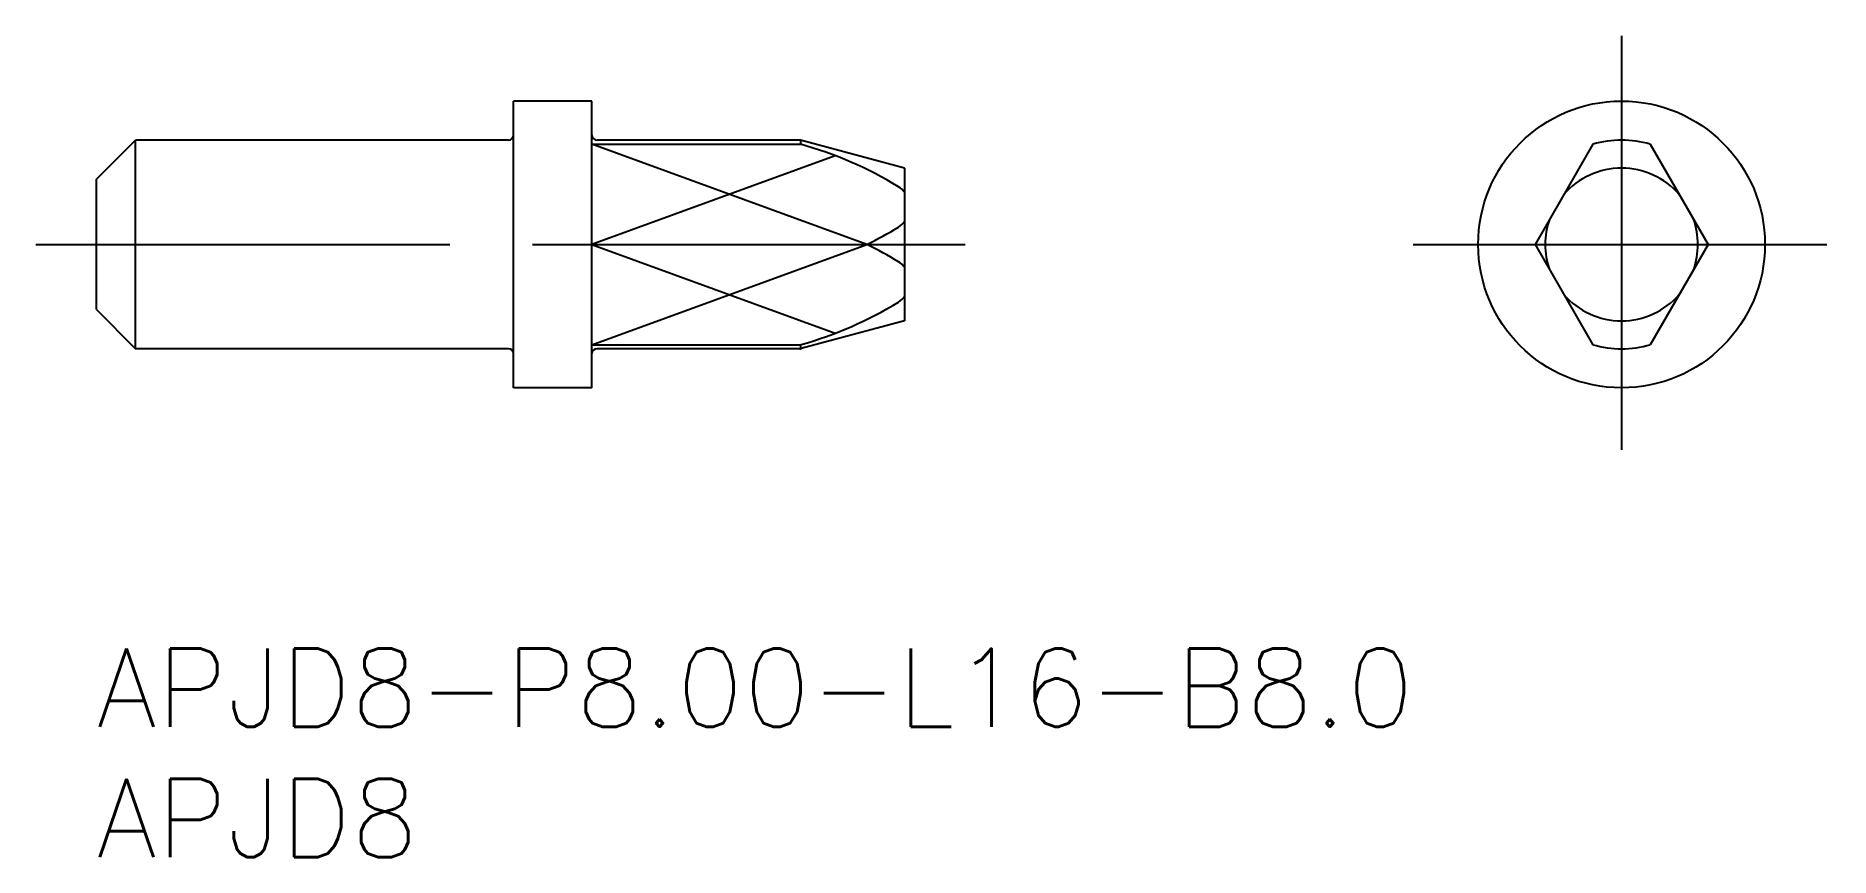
# Model space of a CAD drawing. Extents: x -2.3 to 66.5, y -8 to 23.5.
import ezdxf

# ---------------------------------------------------------------- set-up
doc = ezdxf.new("R2010")
doc.units = 0
doc.header["$LTSCALE"] = 0.5
doc.linetypes.add('CENTER', pattern=[50.8, 31.75, -6.35, 6.35, -6.35])
for name, color, linetype in [('MSM_CENTER', 1, 'CENTER'), ('MSM_CONTINUOUS', 7, 'CONTINUOUS'), ('MSM_NARROW', 5, 'CONTINUOUS'), ('MSM_PART_NUMBER', 7, 'CONTINUOUS')]:
    doc.layers.add(name, color=color, linetype=linetype)
doc.styles.get("Standard").update_dxf_attribs({"font": 'txt.shx', "height": 3, "bigfont": 'bigfont.shx'})

# ---------------------------------------------------------------- blocks, each defined once
blk = doc.blocks.new('*U2')
at = {"layer": 'MSM_PART_NUMBER'}
blk.add_text('APJD8-P8.00-L16-B8.0', height=3, dxfattribs=at).set_placement((0, -3))
blk = doc.blocks.new('*U3')
at = {"layer": 'MSM_PART_NUMBER'}
blk.add_text('APJD8', height=3, dxfattribs=at).set_placement((0, -8))

msp = doc.modelspace()

# ---------------------------------------------------------------- linework, layer by layer
at = {"layer": 'MSM_CENTER'}
for p, q in [((58.5, 23.5), (58.5, 7.5)), ((-2.325, 15.5), (33.325, 15.5)), ((50.5, 15.5), (66.5, 15.5))]:
    msp.add_line(p, q, dxfattribs=at)
at = {"layer": 'MSM_CONTINUOUS'}
for p, q in [((16, 10), (16, 21)), ((19, 21), (16, 21)), ((19, 10), (19, 21)), ((0, 18), (1.5, 19.5)), ((15.8, 19.5), (1.5, 19.5)), ((1.5, 11.5), (1.5, 19.5)), ((19, 19.346), (27, 19.346)), ((27, 19.5), (19.2, 19.5)), ((31, 18.428), (27, 19.5)), ((57.4, 19.346), (55.18, 15.5)), ((59.6, 19.346), (61.82, 15.5)), ((0, 13), (0, 18)), ((31, 18.428), (31, 12.572)), ((19, 15.5), (29.551, 15.5)), ((55.18, 15.5), (57.4, 11.654)), ((61.82, 15.5), (59.6, 11.654)), ((0, 13), (1.5, 11.5)), ((31, 12.572), (27.025, 11.507)), ((15.8, 11.5), (1.5, 11.5)), ((19, 11.654), (26.973, 11.654)), ((26.974, 11.5), (19.2, 11.5)), ((19, 10), (16, 10))]:
    msp.add_line(p, q, dxfattribs=at)
msp.add_circle((58.5, 15.5), 5.5, dxfattribs=at)
for centre, radius, start, end in [((15.8, 19.7), 0.2, 270, 0), ((19.2, 19.7), 0.2, 180, 270), ((22.991, 4.97), 14.925, 58.62055, 74.41797), ((58.5, 15.5), 4, 74.03799, 105.96201), ((58.5, 15.5), 2.928, 40.88533, 139.11467), ((30.29, 16.938), 0.906, 38.46323, 58.62055), ((22.991, 28.906), 14.925, 296.07277, 301.37945), ((30.29, 16.938), 0.906, 301.37945, 321.53677), ((58.5, 15.5), 2.928, 160.88533, 199.11467), ((58.5, 15.5), 2.928, 340.88533, 19.11467), ((22.991, 2.094), 14.925, 58.62055, 63.92723), ((30.29, 14.062), 0.906, 38.46323, 58.62055), ((22.991, 26.03), 14.925, 285.68816, 301.37945), ((30.29, 14.062), 0.906, 301.37945, 321.53677), ((58.5, 15.5), 2.928, 220.88533, 319.11467), ((15.8, 11.3), 0.2, 0, 90), ((19.2, 11.3), 0.2, 90, 180), ((26.973, 11.854), 0.2, 270, 285.68816), ((26.974, 11.7), 0.2, 270, 285), ((58.5, 15.5), 4, 254.03799, 285.96201)]:
    msp.add_arc(centre, radius, start, end, dxfattribs=at)
at = {"layer": 'MSM_NARROW'}
for p, q in [((29.551, 15.5), (19, 19.346)), ((27, 19.46), (27, 19.346)), ((28.338, 18.904), (19, 15.5)), ((19, 15.5), (28.338, 12.096)), ((19, 11.654), (29.551, 15.5)), ((27, 11.656), (27, 11.54))]:
    msp.add_line(p, q, dxfattribs=at)

# ---------------------------------------------------------------- block references
at = {"layer": 'MSM_CONTINUOUS'}
for name in ['*U2', '*U3']:
    msp.add_blockref(name, (0, 0), dxfattribs=at)

doc.saveas('drawing.dxf')
